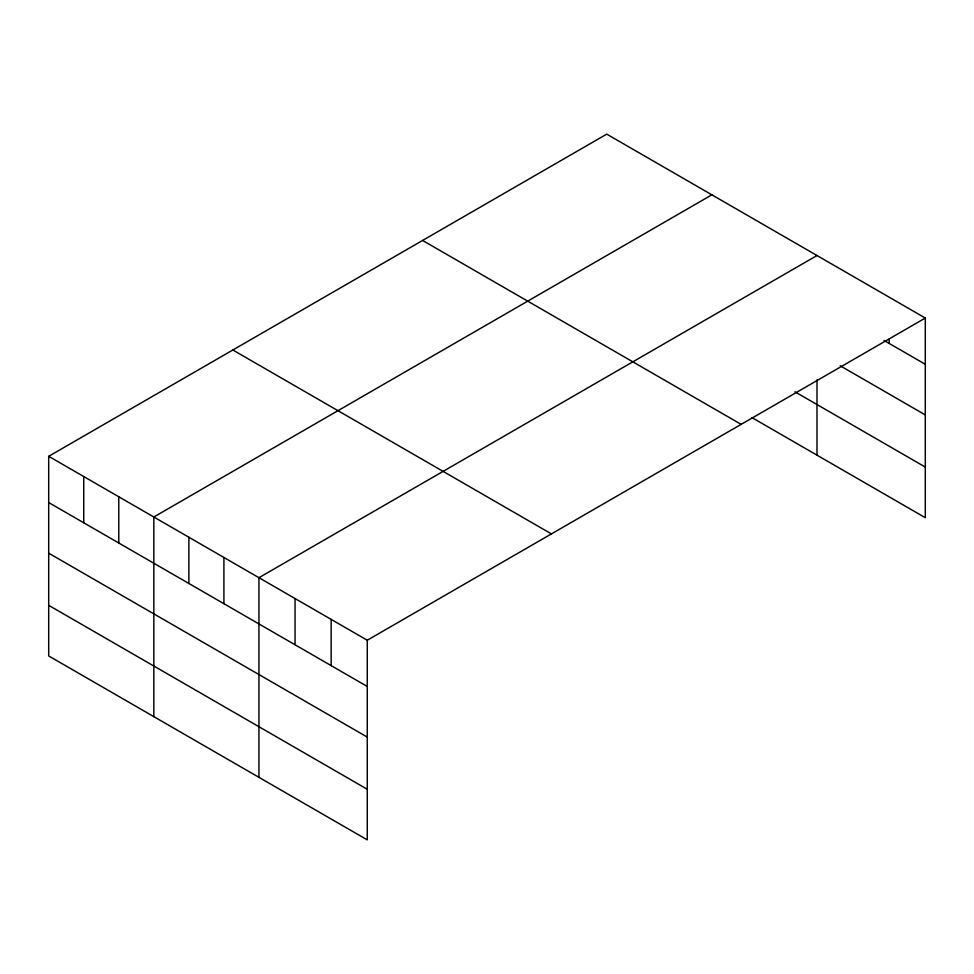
<?xml version="1.0" encoding="UTF-8"?>
<svg xmlns="http://www.w3.org/2000/svg" width="974" height="974" viewBox="0 0 974 974"><rect width="100%" height="100%" fill="white"/><g stroke="black" fill="none" stroke-linecap="round" stroke-linejoin="round"><path stroke-width="1.46" d="M925.3 318.048L367.259 640.235L367.259 839.868L48.7 655.952L48.7 456.307L606.741 134.132L925.3 318.048L925.3 517.693L752.098 417.688M711.86 194.824L153.831 516.999L153.831 716.645M816.991 255.517L258.95 577.692L258.95 777.337M884.039 340.462L925.3 364.288M840.197 365.774L925.3 414.912M794.93 391.792L925.3 467.07M422.582 240.444L741.153 424.372M232.847 349.995L551.418 533.91M48.7 456.307L367.259 640.235M48.7 502.547L367.259 686.463M48.7 553.171L367.259 737.087M48.7 605.329L367.259 789.244M889.201 338.964L889.201 343.432M816.991 379.909L816.991 455.162M331.16 619.379L331.16 665.619M295.049 598.535L295.049 644.776M223.91 557.469L223.91 603.697M188.871 537.234L188.871 583.463M118.779 496.777L118.779 543.005M83.74 476.542L83.74 522.77"/></g></svg>
